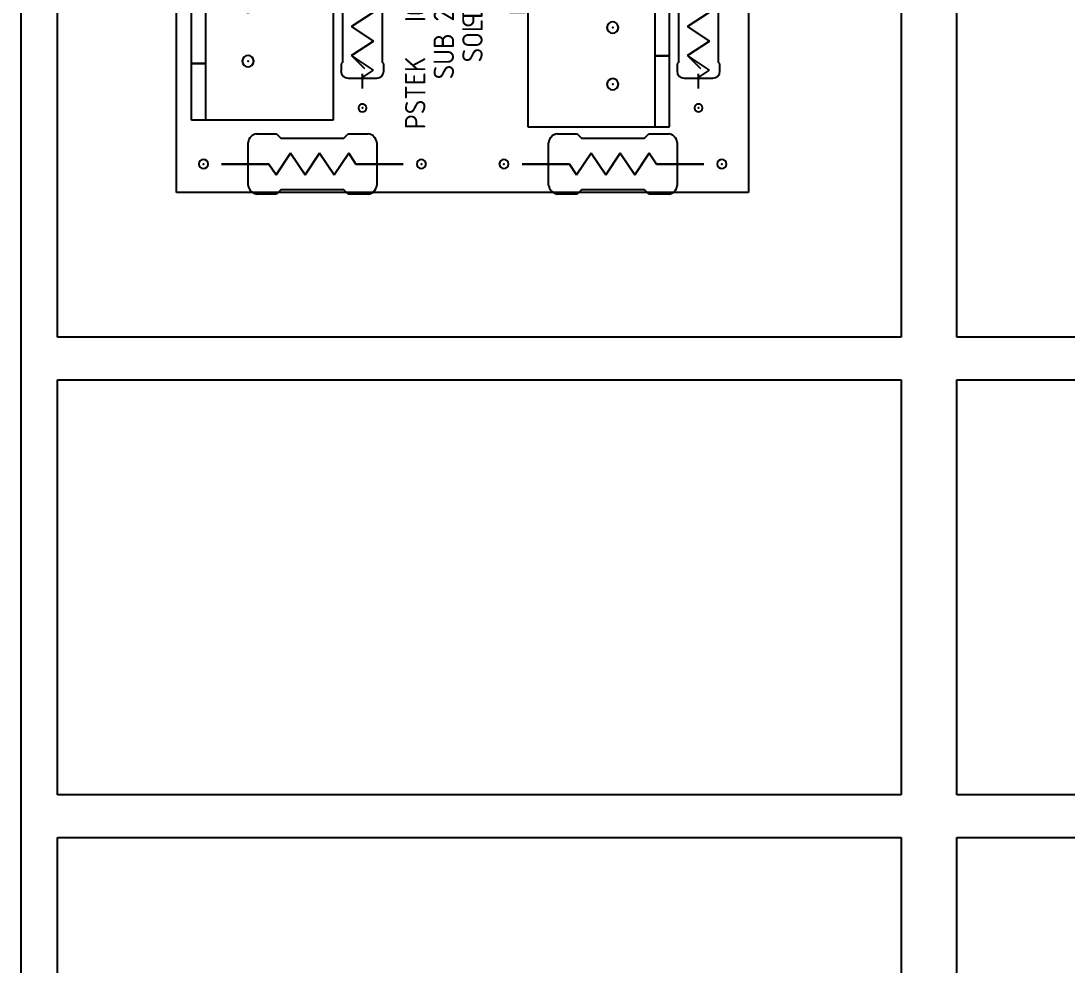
# Model space of a CAD drawing. Header units: millimetres. Extents: x 24815 to 36799, y -9299 to 5469.
# Drawn here: x 34551.2 to 34624.4, y 168.3 to 234.3 of the extents above; entities that cross this region are included whole.
import ezdxf

# ---------------------------------------------------------------- set-up
doc = ezdxf.new("R2010")
doc.units = ezdxf.units.MM
for name, color, linetype in [('BOARD_OUTLINE', 7, 'Continuous'), ('DRILL', 1, 'Continuous'), ('OBS_DRILL', 1, 'Continuous'), ('OBS_SSBOT', 5, 'Continuous'), ('OBS_SSTOP', 4, 'Continuous'), ('SSBOT', 5, 'Continuous'), ('SSTOP', 4, 'Continuous')]:
    doc.layers.add(name, color=color, linetype=linetype)
doc.styles.get("Standard").update_dxf_attribs({"font": 'ISOCP.SHX', "bigfont": 'WHGTXT.SHX'})

# ---------------------------------------------------------------- blocks, each defined once
blk = doc.blocks.new('A$C2C020FFB')
for p in [(0, 0), (6, 0), (21, 0), (27, 0), (6.499, -7.919), (29.997, -7.919), (23.998, -8.499), (-1.5, -10.999), (23.998, -12.462), (-1.5, -14.809), (23.998, -16.424), (6.499, -18.079), (29.997, -18.079), (-4.62, -21.998), (10.62, -21.998), (16.395, -21.998), (31.635, -21.998)]:
    blk.add_point(p)
at = {"layer": 'BOARD_OUTLINE'}
for p, q in [((-6.499, -23.998), (-6.499, 4)), ((-6.499, 4), (33.497, 4)), ((33.497, 4), (33.497, -23.998)), ((-0.5, 2), (0.5, 2)), ((-0.5, -2), (-0.5, 2)), ((0.5, 2), (0.5, -2)), ((5.5, 2), (5.5, -2)), ((6.499, 2), (5.5, 2)), ((6.499, -2), (6.499, 2)), ((20.498, 2), (21.498, 2)), ((20.498, -2), (20.498, 2)), ((21.498, 2), (21.498, -2)), ((26.498, 2), (26.498, -2)), ((27.498, 2), (26.498, 2)), ((27.498, -2), (27.498, 2)), ((0.5, -2), (-0.5, -2)), ((5.5, -2), (6.499, -2)), ((21.498, -2), (20.498, -2)), ((26.498, -2), (27.498, -2)), ((0, -23.998), (-6.499, -23.998)), ((33.497, -23.998), (0, -23.998))]:
    blk.add_line(p, q, dxfattribs=at)
at = {"layer": 'DRILL'}
for centre, radius, start, end in [((6.499, -7.919), 0.275, 90, 270), ((6.499, -7.919), 0.275, 270, 90), ((29.997, -7.919), 0.275, 90, 270), ((29.997, -7.919), 0.275, 270, 90), ((23.998, -8.499), 0.4, 90, 270), ((23.998, -8.499), 0.4, 270, 90), ((-1.5, -10.999), 0.4, 90, 270), ((-1.5, -10.999), 0.4, 270, 90), ((23.998, -12.462), 0.4, 90, 270), ((23.998, -12.462), 0.4, 270, 90), ((-1.5, -14.809), 0.4, 90, 270), ((-1.5, -14.809), 0.4, 270, 90), ((23.998, -16.424), 0.4, 90, 270), ((23.998, -16.424), 0.4, 270, 90), ((6.499, -18.079), 0.275, 90, 270), ((6.499, -18.079), 0.275, 270, 90), ((29.997, -18.079), 0.275, 90, 270), ((29.997, -18.079), 0.275, 270, 90), ((-4.62, -21.998), 0.325, 0, 180), ((10.62, -21.998), 0.325, 0, 180), ((16.395, -21.998), 0.325, 0, 180), ((31.635, -21.998), 0.325, 0, 180), ((-4.62, -21.998), 0.325, 180, 0), ((10.62, -21.998), 0.325, 180, 0), ((16.395, -21.998), 0.325, 180, 0), ((31.635, -21.998), 0.325, 180, 0)]:
    blk.add_arc(centre, radius, start, end, dxfattribs=at)
at = {"layer": 'OBS_DRILL'}
for p, q in [((-0.5, 2), (0.5, 2)), ((-0.5, -2), (-0.5, 2)), ((0.5, 2), (0.5, -2)), ((5.5, 2), (5.5, -2)), ((6.5, 2), (5.5, 2)), ((6.5, -2), (6.5, 2)), ((20.5, 2), (21.5, 2)), ((20.5, -2), (20.5, 2)), ((21.5, 2), (21.5, -2)), ((26.5, 2), (27.5, 2)), ((26.5, -2), (26.5, 2)), ((27.5, 2), (27.5, -2)), ((0.5, -2), (-0.5, -2)), ((5.5, -2), (6.5, -2)), ((21.5, -2), (20.5, -2)), ((27.5, -2), (26.5, -2))]:
    blk.add_line(p, q, dxfattribs=at)
at = {"layer": 'OBS_SSBOT'}
for p, q in [((27.96, -5.527), (18.054, -5.527)), ((18.054, -5.527), (18.054, -19.396)), ((26.97, -19.396), (26.97, -5.527)), ((27.96, -19.396), (27.96, -5.527)), ((-5.462, -18.924), (-5.462, -7.037)), ((-5.462, -7.037), (4.444, -7.037)), ((-4.472, -7.037), (-4.472, -18.924)), ((4.444, -7.037), (4.444, -18.924)), ((6.499, -9.851), (6.499, -9.089)), ((29.997, -9.851), (29.997, -9.089)), ((7.499, -10.002), (5.5, -10.002)), ((5.737, -10.359), (6.499, -9.851)), ((30.996, -10.002), (28.998, -10.002)), ((29.235, -10.359), (29.997, -9.851)), ((5.001, -10.501), (5.001, -11.001)), ((7.261, -11.375), (5.737, -10.359)), ((7.998, -11.001), (7.998, -10.501)), ((27.96, -10.48), (26.97, -10.48)), ((28.499, -10.501), (28.499, -11.001)), ((30.759, -11.375), (29.235, -10.359)), ((31.496, -11.001), (31.496, -10.501)), ((-5.462, -10.999), (-4.472, -10.999)), ((5.001, -11.001), (5.101, -11.101)), ((5.101, -11.101), (5.101, -14.797)), ((5.737, -12.391), (7.261, -11.375)), ((7.898, -11.101), (7.998, -11.001)), ((7.898, -14.897), (7.898, -11.101)), ((28.499, -11.001), (28.599, -11.101)), ((28.599, -11.101), (28.599, -14.797)), ((29.235, -12.391), (30.759, -11.375)), ((31.396, -11.101), (31.496, -11.001)), ((31.396, -14.897), (31.396, -11.101)), ((7.261, -13.407), (5.737, -12.391)), ((30.759, -13.407), (29.235, -12.391)), ((5.737, -14.423), (7.261, -13.407)), ((29.235, -14.423), (30.759, -13.407)), ((7.261, -15.439), (5.737, -14.423)), ((27.96, -14.443), (26.97, -14.443)), ((30.759, -15.439), (29.235, -14.423)), ((-5.462, -14.961), (-4.472, -14.961)), ((5.101, -14.897), (5.001, -14.997)), ((5.001, -14.997), (5.001, -15.497)), ((5.101, -14.797), (5.101, -14.897)), ((7.998, -14.997), (7.898, -14.897)), ((7.998, -15.497), (7.998, -14.997)), ((28.599, -14.897), (28.499, -14.997)), ((28.499, -14.997), (28.499, -15.497)), ((28.599, -14.797), (28.599, -14.897)), ((31.496, -14.997), (31.396, -14.897)), ((31.496, -15.497), (31.496, -14.997)), ((5.5, -15.996), (7.499, -15.996)), ((6.499, -15.947), (7.261, -15.439)), ((6.499, -16.709), (6.499, -15.947)), ((28.998, -15.996), (30.996, -15.996)), ((29.997, -15.947), (30.759, -15.439)), ((29.997, -16.709), (29.997, -15.947)), ((4.444, -18.924), (-5.462, -18.924)), ((18.054, -19.396), (27.96, -19.396)), ((-0.897, -19.9), (0.502, -19.9)), ((0.502, -19.9), (0.802, -20.2)), ((0.802, -20.2), (5.198, -20.2)), ((5.198, -20.2), (5.497, -19.9)), ((5.497, -19.9), (6.896, -19.9)), ((20.119, -19.9), (21.518, -19.9)), ((21.518, -19.9), (21.817, -20.2)), ((21.817, -20.2), (26.213, -20.2)), ((26.213, -20.2), (26.513, -19.9)), ((26.513, -19.9), (27.912, -19.9)), ((-1.496, -23.497), (-1.496, -20.499)), ((7.496, -20.499), (7.496, -23.497)), ((19.519, -23.497), (19.519, -20.499)), ((28.511, -20.499), (28.511, -23.497)), ((1.476, -21.236), (0.46, -22.76)), ((2.492, -22.76), (1.476, -21.236)), ((3.508, -21.236), (2.492, -22.76)), ((4.524, -22.76), (3.508, -21.236)), ((5.54, -21.236), (4.524, -22.76)), ((6.048, -21.998), (5.54, -21.236)), ((22.491, -21.236), (21.475, -22.76)), ((23.507, -22.76), (22.491, -21.236)), ((24.523, -21.236), (23.507, -22.76)), ((25.539, -22.76), (24.523, -21.236)), ((26.555, -21.236), (25.539, -22.76)), ((27.063, -21.998), (26.555, -21.236)), ((-0.048, -21.998), (-3.35, -21.998)), ((0.46, -22.76), (-0.048, -21.998)), ((9.35, -21.998), (6.048, -21.998)), ((20.967, -21.998), (17.665, -21.998)), ((21.475, -22.76), (20.967, -21.998)), ((30.365, -21.998), (27.063, -21.998)), ((0.502, -24.096), (-0.897, -24.096)), ((0.802, -23.796), (0.502, -24.096)), ((5.198, -23.796), (0.802, -23.796)), ((5.497, -24.096), (5.198, -23.796)), ((6.896, -24.096), (5.497, -24.096)), ((21.518, -24.096), (20.119, -24.096)), ((21.817, -23.796), (21.518, -24.096)), ((26.213, -23.796), (21.817, -23.796)), ((26.513, -24.096), (26.213, -23.796)), ((27.912, -24.096), (26.513, -24.096))]:
    blk.add_line(p, q, dxfattribs=at)
for centre, radius, start, end in [((5.5, -10.501), 0.5, 90, 180), ((7.499, -10.501), 0.5, 0, 90), ((28.998, -10.501), 0.5, 90, 180), ((30.996, -10.501), 0.5, 0, 90), ((5.5, -15.497), 0.5, 180, 270), ((7.499, -15.497), 0.5, 270, 0), ((28.998, -15.497), 0.5, 180, 270), ((30.996, -15.497), 0.5, 270, 0), ((-0.847, -20.549), 0.651, 94.39871, 175.60129), ((6.846, -20.549), 0.651, 4.39871, 85.60129), ((20.169, -20.549), 0.651, 94.39871, 175.60129), ((27.862, -20.549), 0.651, 4.39871, 85.60129), ((-0.797, -23.397), 0.706, 188.1301, 261.8699), ((6.846, -23.447), 0.651, 274.39871, 355.60129), ((20.219, -23.397), 0.706, 188.1301, 261.8699), ((27.862, -23.447), 0.651, 274.39871, 355.60129)]:
    blk.add_arc(centre, radius, start, end, dxfattribs=at)
at = {"layer": 'OBS_SSTOP'}
for p, q in [((27.96, -5.527), (18.054, -5.527)), ((18.054, -5.527), (18.054, -19.396)), ((26.97, -19.396), (26.97, -5.527)), ((27.96, -19.396), (27.96, -5.527)), ((-5.462, -18.924), (-5.462, -7.037)), ((-5.462, -7.037), (4.444, -7.037)), ((-4.472, -7.037), (-4.472, -18.924)), ((4.444, -7.037), (4.444, -18.924)), ((6.499, -10.301), (6.499, -9.502)), ((29.997, -10.301), (29.997, -9.502)), ((6.362, -10.476), (7.261, -11.375)), ((26.97, -10.48), (27.96, -10.48)), ((29.86, -10.476), (30.759, -11.375)), ((-4.472, -10.999), (-5.462, -10.999)), ((7.261, -11.375), (5.737, -12.391)), ((30.759, -11.375), (29.235, -12.391)), ((5.737, -12.391), (7.261, -13.407)), ((29.235, -12.391), (30.759, -13.407)), ((7.261, -13.407), (5.737, -14.423)), ((30.759, -13.407), (29.235, -14.423)), ((5.737, -14.423), (6.637, -15.322)), ((26.97, -14.443), (27.96, -14.443)), ((29.235, -14.423), (30.135, -15.322)), ((-4.472, -14.961), (-5.462, -14.961)), ((6.499, -16.496), (6.499, -15.696)), ((29.997, -16.496), (29.997, -15.696)), ((4.444, -18.924), (-5.462, -18.924)), ((18.054, -19.396), (27.96, -19.396)), ((0.46, -22.76), (1.476, -21.236)), ((1.476, -21.236), (2.492, -22.76)), ((2.492, -22.76), (3.508, -21.236)), ((3.508, -21.236), (4.524, -22.76)), ((4.524, -22.76), (5.54, -21.236)), ((5.54, -21.236), (6.048, -21.998)), ((21.475, -22.76), (22.491, -21.236)), ((22.491, -21.236), (23.507, -22.76)), ((23.507, -22.76), (24.523, -21.236)), ((24.523, -21.236), (25.539, -22.76)), ((25.539, -22.76), (26.555, -21.236)), ((26.555, -21.236), (27.063, -21.998)), ((-3.35, -21.998), (-0.048, -21.998)), ((-2.795, -21.998), (-2.495, -21.998)), ((-0.048, -21.998), (0.46, -22.76)), ((6.048, -21.998), (9.35, -21.998)), ((8.495, -21.998), (8.794, -21.998)), ((17.665, -21.998), (20.967, -21.998)), ((18.221, -21.998), (18.52, -21.998)), ((20.967, -21.998), (21.475, -22.76)), ((27.063, -21.998), (30.365, -21.998)), ((29.51, -21.998), (29.81, -21.998))]:
    blk.add_line(p, q, dxfattribs=at)
at = {"layer": 'SSBOT', "text_generation_flag": 2}
blk.add_text('COMP', height=1.4287, rotation=90, dxfattribs=at).set_placement((14.904, -8.136))
at = {"layer": 'SSTOP'}
for s, height, p in [('P/N33100D006A', 1.12506, (17.904, -11.576)), ('IGBT_GATE', 1.4287, (10.904, -12.076)), ('SUB 2005.314', 1.42875, (12.904, -16.075)), ('SOLDER', 1.4287, (14.904, -14.891)), ('PSTEK', 1.4287, (10.904, -19.575))]:
    blk.add_text(s, height=height, rotation=90, dxfattribs=at).set_placement(p)
blk = doc.blocks.new('A$C0A587926')
at = {"layer": 'BOARD_OUTLINE'}
blk.add_line((-219.978, -49.595), (-219.978, -242.578), dxfattribs=at)
at = {"layer": 'OBS_SSTOP'}
for p, q in [((-217.431, -82.093), (-217.431, -53.094)), ((-158.432, -53.094), (-158.432, -82.093)), ((-154.536, -82.093), (-154.536, -53.094)), ((-158.432, -82.093), (-217.431, -82.093)), ((-95.537, -82.093), (-154.536, -82.093)), ((-217.431, -114.09), (-217.431, -85.091)), ((-217.431, -85.091), (-158.432, -85.091)), ((-158.432, -85.091), (-158.432, -114.09)), ((-154.536, -85.091), (-95.537, -85.091)), ((-154.536, -114.09), (-154.536, -85.091)), ((-158.432, -114.09), (-217.431, -114.09)), ((-95.537, -114.09), (-154.536, -114.09)), ((-217.431, -146.087), (-217.431, -117.088)), ((-217.431, -117.088), (-158.432, -117.088)), ((-158.432, -117.088), (-158.432, -146.087)), ((-154.536, -117.088), (-95.537, -117.088)), ((-154.536, -146.087), (-154.536, -117.088))]:
    blk.add_line(p, q, dxfattribs=at)
blk = doc.blocks.new('A$C2A0E6E33')
for name, p in [('A$C0A587926', (285.1, -46.5)), ('A$C2C020FFB', (82.5, -94.5))]:
    blk.add_blockref(name, p)
blk = doc.blocks.new('A$C55C54E2F')
blk.add_blockref('A$C2A0E6E33', (-367, -443.5))

msp = doc.modelspace()

# ---------------------------------------------------------------- block references
msp.add_blockref('A$C55C54E2F', (34853.123, 784.29))

doc.saveas('drawing.dxf')
